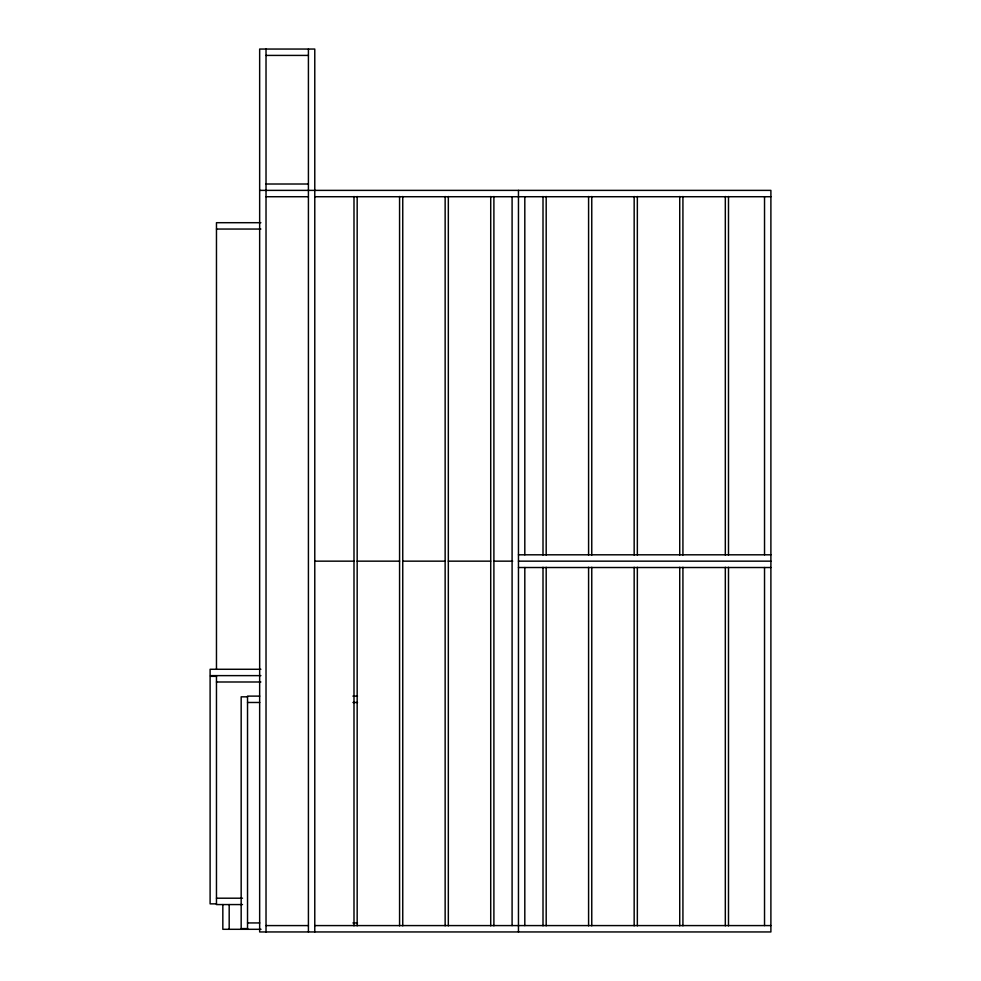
<?xml version="1.0" encoding="UTF-8"?>
<svg xmlns="http://www.w3.org/2000/svg" width="981" height="981" viewBox="0 0 981 981"><rect width="100%" height="100%" fill="white"/><g stroke="black" fill="none" stroke-linecap="round" stroke-linejoin="round"><path stroke-width="1.47" d="M266.023 55.414L308.414 55.414M266.023 184.011L308.414 184.011M259.658 190.375L770.894 190.375L770.894 931.95L259.658 931.95L259.658 49.05L314.778 49.05L314.778 931.95M266.023 196.727L308.414 196.727M314.975 196.727L770.894 196.727M260.872 222.699L216.47 222.699L216.47 669.275M216.47 229.051L260.872 229.051M518.459 554.805L770.894 554.805M314.631 561.157L353.994 561.157M357.17 561.157L399.574 561.157M402.75 561.157L445.141 561.157M448.329 561.157L490.721 561.157M493.897 561.157L512.683 561.157M518.459 561.157L770.894 561.157M518.459 567.521L770.894 567.521M260.872 669.275L210.106 669.275L210.106 675.627L260.872 675.627M216.47 676.338L210.106 676.338L210.106 903.857L216.47 903.857M216.47 681.991L260.872 681.991M259.744 696.118L247.531 696.118L247.531 929.301M352.939 696.118L357.525 696.118M247.531 696.829L241.167 696.829L241.167 928.59L247.531 928.59M247.531 702.482L259.744 702.482M352.939 702.482L357.525 702.482M216.47 898.204L242.491 898.204M242.491 904.568L216.47 904.568L216.47 675.627M247.531 922.937L259.744 922.937M352.939 922.937L357.525 922.937M266.023 925.586L308.414 925.586M314.975 925.586L770.894 925.586M261.032 929.301L222.834 929.301L222.834 904.568M764.53 196.727L764.53 554.805M764.53 567.521L764.53 925.586M728.491 196.494L728.491 555.038M728.491 567.288L728.491 925.819M725.315 196.494L725.315 555.038M725.315 567.288L725.315 925.819M682.923 196.494L682.923 555.038M682.923 567.288L682.923 925.819M679.735 196.494L679.735 555.038M679.735 567.288L679.735 925.819M637.343 196.494L637.343 555.038M637.343 567.288L637.343 925.819M634.167 196.494L634.167 555.038M634.167 567.288L634.167 925.819M591.764 196.494L591.764 555.038M591.764 567.288L591.764 925.819M588.588 196.494L588.588 555.038M588.588 567.288L588.588 925.819M546.184 196.494L546.184 555.038M546.184 567.288L546.184 925.819M543.008 196.494L543.008 555.038M543.008 567.288L543.008 925.819M524.81 196.727L524.81 554.805M524.81 567.521L524.81 925.586M518.459 190.375L518.459 931.95M512.094 196.727L512.094 925.586M493.897 196.494L493.897 925.819M490.721 196.494L490.721 925.819M448.329 196.494L448.329 925.819M445.141 196.494L445.141 925.819M402.75 196.494L402.75 925.819M399.574 196.494L399.574 925.819M357.17 196.494L357.17 925.819M353.994 196.494L353.994 925.819M308.414 49.05L308.414 931.95M266.023 49.05L266.023 931.95M229.186 904.568L229.186 929.301"/></g></svg>
